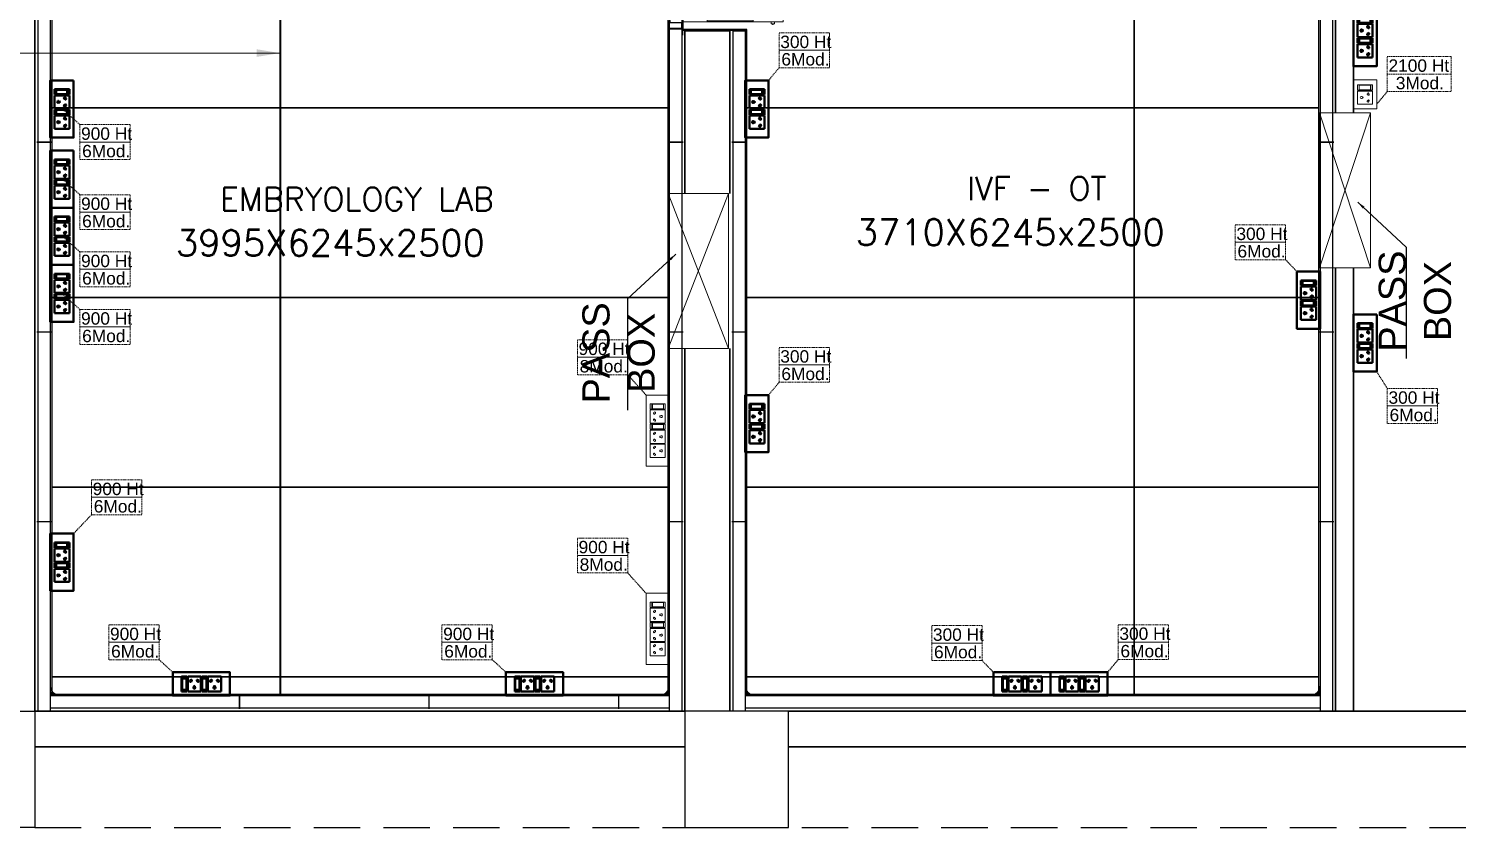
# Model space of a CAD drawing. Extents: x 3550807 to 4078732, y -628171 to -515859.
# Drawn here: x 3662937 to 3672158, y -539154 to -534004 of the extents above; entities that cross this region are included whole.
import ezdxf
from ezdxf.enums import TextEntityAlignment as Align

# ---------------------------------------------------------------- set-up
doc = ezdxf.new("R2010")
doc.units = 0
doc.header["$LTSCALE"] = 6
doc.header["$MEASUREMENT"] = 0
for name, pattern in [('1', [0]), ('DASHED2', [0.375, 0.25, -0.125]), ('HIDDEN', [0.375, 0.25, -0.125])]:
    doc.linetypes.add(name, pattern=pattern)
doc.layers.get('0').update_dxf_attribs({"linetype": 'CONTINUOUS'})
for name, color, linetype, lineweight in [('0 Room description', 6, 'CONTINUOUS', 5), ('0 Room Dimensions', 7, 'CONTINUOUS', 0), ('Ahlada 50mm Ceiling Panels', 191, 'CONTINUOUS', 0), ('Ahlada Coving', 3, 'CONTINUOUS', 0), ('C-Section', 3, 'CONTINUOUS', 9), ('Double Leaf Door', 4, 'CONTINUOUS', 18), ('ELE. 2N0S OF 6-16 UPS SOCKETS', 191, 'CONTINUOUS', 15), ('Partition-80WP', 7, 'CONTINUOUS', 5), ('WALL', 10, 'CONTINUOUS', 35), ('WIN', 151, 'CONTINUOUS', 9)]:
    doc.layers.add(name, color=color, linetype=linetype, lineweight=lineweight)
for name, color, linetype in [('80 mm Wall', 5, 'CONTINUOUS'), ('Chajja', 7, 'CONTINUOUS'), ('COL', 5, 'CONTINUOUS'), ('DIM', 7, 'CONTINUOUS'), ('ELE-8M 6-16A UPS SOCKET', 223, 'CONTINUOUS'), ('TEXT', 5, 'CONTINUOUS')]:
    doc.layers.add(name, color=color, linetype=linetype)
doc.layers.add('CFT_LOOPING', color=7, linetype='1', lineweight=0, true_color=0xd6d600)
doc.layers.add('ELE-6A AC SOCKET', color=7, linetype='CONTINUOUS', true_color=0x00ceb6)
doc.styles.add('ARIAL', font='arial.ttf')
doc.styles.add('ROMANS', font='romans.shx')
doc.styles.add('SIMPLEX', font='SIMPLEX')
doc.styles.get("Standard").update_dxf_attribs({"font": 'SIMPLEX'})
doc.dimstyles.new('AEPL1', dxfattribs={"dimtxt": 100, "dimasz": 25, "dimexe": 1.25, "dimexo": 50, "dimtad": 0, "dimdec": 0, "dimtxsty": 'ROMANS', "dimcen": 2.5, "dimclrd": 250, "dimclre": 250, "dimadec": 0, "dimazin": 0, "dimtfac": 1, "dimtdec": 0, "dimtmove": 0, "dimatfit": 3, "dimfxl": 0, "dimlwd": 0, "dimlwe": 0, "dimarcsym": 0})
doc.dimstyles.new('TEXT', dxfattribs={"dimscale": 0, "dimtxt": 500, "dimasz": 100, "dimexe": 75, "dimexo": 100, "dimgap": 50, "dimtad": 0, "dimdec": 0, "dimzin": 0, "dimdsep": 46, "dimtxsty": 'ARIAL', "dimblk": 'OBLIQUE', "dimcen": 0.09, "dimdle": 100, "dimclrd": 256, "dimclre": 256, "dimclrt": 6, "dimadec": 0, "dimazin": 0, "dimtfac": 1, "dimtdec": 0, "dimtofl": 0, "dimtmove": 2, "dimatfit": 3, "dimfxl": 0, "dimfrac": 2, "dimtolj": 1, "dimtzin": 0, "dimarcsym": 0})

# ---------------------------------------------------------------- blocks, each defined once
blk = doc.blocks.new('_Oblique')
at = {"color": 0, "linetype": 'ByBlock', "lineweight": -2}
blk.add_line((-0.5, -0.5), (0.5, 0.5), dxfattribs=at)
blk = doc.blocks.new('1500x80')
at = {"layer": 'Double Leaf Door'}
for points in [[(99336.2, -25417.9), (99341.1, -25417.9), (99341.1, -25121.4), (99336.2, -25121.4)], [(99379.8, -25121.4), (99374.8, -25121.4), (99374.8, -25417.9), (99379.8, -25417.9)], [(100704.2, -25121.4), (100709.2, -25121.4), (100709.2, -25417.9), (100704.2, -25417.9)], [(100747.8, -25417.9), (100742.9, -25417.9), (100742.9, -25121.4), (100747.8, -25121.4)]]:
    blk.add_hatch(color=6, dxfattribs=at).paths.add_polyline_path(points)
at = {"layer": 'Double Leaf Door', "color": 8}
for p, q in [((99321.8, -24985.1), (99321.8, -25003.1)), ((99336.2, -24983.1), (99323.7, -24983.1)), ((99336.2, -25581.8), (99336.2, -24927.6)), ((99336.2, -24927.6), (99379.8, -24927.6)), ((99336.2, -24983.1), (99336.2, -25005)), ((99358, -25121.4), (99358, -24927.6)), ((99379.8, -24927.6), (99379.8, -25581.8)), ((100747.8, -24927.6), (100704.2, -24927.6)), ((100704.2, -24927.6), (100704.2, -25581.8)), ((100726, -25121.4), (100726, -24927.6)), ((100747.8, -25581.8), (100747.8, -24927.6)), ((100747.8, -24983.1), (100760.3, -24983.1)), ((100747.8, -24983.1), (100747.8, -25005)), ((100762.2, -24985.1), (100762.2, -25003.1)), ((99323.7, -25005), (99336.2, -25005)), ((100760.3, -25005), (100747.8, -25005)), ((99358, -25581.8), (99358, -25417.9)), ((100726, -25581.8), (100726, -25417.9)), ((99292, -25581.8), (99292, -25661.8)), ((99332.2, -25581.8), (99292, -25581.8)), ((99294, -25583.8), (99294, -25659.8)), ((99330.2, -25583.8), (99294, -25583.8)), ((99330.2, -25658.9), (99330.2, -25583.8)), ((99332.2, -25656.9), (99332.2, -25581.8)), ((99379.8, -25581.8), (99336.2, -25581.8)), ((100704.2, -25581.8), (100747.8, -25581.8)), ((100751.8, -25656.9), (100751.8, -25581.8)), ((100751.8, -25581.8), (100792, -25581.8)), ((100753.8, -25658.9), (100753.8, -25583.8)), ((100753.8, -25583.8), (100790, -25583.8)), ((100790, -25583.8), (100790, -25659.8)), ((100792, -25581.8), (100792, -25661.8)), ((99292, -25661.8), (99332.2, -25661.8)), ((99294, -25659.8), (99332.2, -25659.8)), ((99342.1, -25658.9), (99330.2, -25658.9)), ((99344.1, -25656.9), (99332.2, -25656.9)), ((99332.2, -25659.8), (99342.1, -25659.8)), ((99332.2, -25661.8), (99344.1, -25661.8)), ((99342.1, -25659.8), (99342.1, -25658.9)), ((99344.1, -25661.8), (99344.1, -25656.9)), ((100739.9, -25661.8), (100739.9, -25656.9)), ((100739.9, -25656.9), (100751.8, -25656.9)), ((100751.8, -25661.8), (100739.9, -25661.8)), ((100741.9, -25659.8), (100741.9, -25658.9)), ((100741.9, -25658.9), (100753.8, -25658.9)), ((100751.8, -25659.8), (100741.9, -25659.8)), ((100790, -25659.8), (100751.8, -25659.8)), ((100792, -25661.8), (100751.8, -25661.8))]:
    blk.add_line(p, q, dxfattribs=at)
at = {"layer": 'Double Leaf Door', "color": 6}
for p, q in [((99379.8, -25121.4), (99336.2, -25121.4)), ((99336.2, -25121.4), (99336.2, -25417.9)), ((99341.1, -25417.9), (99341.1, -25121.4)), ((99374.8, -25417.9), (99374.8, -25121.4)), ((99379.8, -25417.9), (99379.8, -25121.4)), ((100704.2, -25417.9), (100704.2, -25121.4)), ((100704.2, -25121.4), (100747.8, -25121.4)), ((100709.2, -25417.9), (100709.2, -25121.4)), ((100742.9, -25417.9), (100742.9, -25121.4)), ((100747.8, -25121.4), (100747.8, -25417.9)), ((99336.2, -25417.9), (99379.8, -25417.9)), ((100747.8, -25417.9), (100704.2, -25417.9))]:
    blk.add_line(p, q, dxfattribs=at)
at = {"layer": 'Double Leaf Door', "color": 6, "ltscale": 100}
for p, q in [((99374.8, -25121.4), (99374.8, -25417.9)), ((100709.2, -25121.4), (100709.2, -25417.9))]:
    blk.add_line(p, q, dxfattribs=at)
at = {"layer": 'Double Leaf Door', "color": 6}
for points in [[(99336.2, -25121.4), (99336.2, -25417.9), (99341.1, -25417.9), (99341.1, -25121.4), (99336.2, -25121.4)], [(99379.8, -25121.4), (99379.8, -25417.9), (99374.8, -25417.9), (99374.8, -25121.4), (99379.8, -25121.4)], [(100704.2, -25121.4), (100704.2, -25417.9), (100709.2, -25417.9), (100709.2, -25121.4), (100704.2, -25121.4)], [(100747.8, -25121.4), (100747.8, -25417.9), (100742.9, -25417.9), (100742.9, -25121.4), (100747.8, -25121.4)]]:
    blk.add_lwpolyline(points, dxfattribs=at)
at = {"layer": 'Double Leaf Door', "ltscale": 5000}
for points in [[(99336.2, -25121.4), (99336.2, -25417.9), (99341.1, -25417.9), (99341.1, -25121.4), (99336.2, -25121.4)], [(100747.8, -25121.4), (100747.8, -25417.9), (100742.9, -25417.9), (100742.9, -25121.4), (100747.8, -25121.4)]]:
    blk.add_lwpolyline(points, dxfattribs=at)
at = {"layer": 'Double Leaf Door', "color": 8}
for centre, radius, start, end in [((99323.7, -24985.1), 1.98, 90, 180), ((99175.8, -25796.3), 892.3, 13.90597, 76.78637), ((100908.2, -25796.3), 892.3, 103.21363, 166.09403), ((100760.3, -24985.1), 1.98, 0, 90), ((99321.8, -24994.1), 3.72, 90, 270), ((99323.7, -25003.1), 1.98, 180, 270), ((100760.3, -25003.1), 1.98, 270, 0), ((100762.2, -24994.1), 3.72, 270, 90)]:
    blk.add_arc(centre, radius, start, end, dxfattribs=at)
blk = doc.blocks.new('A010004 Mezz.F. Layout Plan$0$b & c')
at = {"layer": 'Ahlada Coving', "color": 3}
for p, q in [((-4.1, 40.9), (-5.7, 42.5)), ((-2.7, 7.8), (-3.7, 7.8)), ((-3.7, 7.8), (-2.7, 6)), ((4.9, 15.3), (-2.7, 7.8)), ((-2.7, 6), (5.7, 14.4)), ((8.7, 11.4), (0.3, 3)), ((0.3, 3), (2.1, 2)), ((2.1, 3), (9.7, 10.6)), ((2.1, 2), (2.1, 3)), ((36.9, 0), (35.3, 1.6))]:
    blk.add_line(p, q, dxfattribs=at)
blk.add_lwpolyline([(-5.7, 30.7), (-5.7, 5.7), (0, 0), (25, 0), (22.8, 1.5), (13.2, 1.5), (3.6, 4.5), (3.6, 1.5), (0.6, 1.5), (-4.2, 6.3), (-4.2, 9.3), (-1.2, 9.3), (-4.2, 18.9), (-4.2, 28.4), (-5.7, 30.7)], dxfattribs=at)
for radius, start, end in [(44, 181.95475, 220.59761), (42.5, 184.1661, 265.90598), (44, 222.22858, 227.77458), (44, 229.40556, 268.11195)]:
    blk.add_arc((38.3, 44), radius, start, end, dxfattribs=at)
blk = doc.blocks.new('C SECTION')
at = {"layer": 'C-Section'}
for p, q in [((3564373.2, -608564.1), (3564778.2, -608564.1)), ((3564373.2, -608564.1), (3564373.2, -608595.1)), ((3564374.2, -608565.1), (3564777.2, -608565.1)), ((3564374.2, -608565.1), (3564374.2, -608595.1)), ((3564777.2, -608565.1), (3564777.2, -608595.1)), ((3564778.2, -608564.1), (3564778.2, -608595.1)), ((3564373.2, -608595.1), (3564374.2, -608595.1)), ((3564777.2, -608595.1), (3564778.2, -608595.1))]:
    blk.add_line(p, q, dxfattribs=at)
blk = doc.blocks.new('6MODULE-UPS')
at = {"layer": 'ELE. 2N0S OF 6-16 UPS SOCKETS', "color": 223, "lineweight": 50}
for p, q in [((-5.7, 91.9), (-5.7, 19.7)), ((-5.7, 91.9), (-5.7, 19.7)), ((19.4, 91.9), (-5.7, 91.9)), ((-5.7, 91.9), (19.4, 91.9)), ((-3.6, 84), (-3.6, 27.6)), ((17.3, 84), (-3.6, 84)), ((17.3, 27.6), (17.3, 84)), ((19.4, 19.7), (19.4, 91.9)), ((23.6, 91.9), (86.9, 91.9)), ((23.6, 19.7), (23.6, 91.9)), ((86.9, 91.9), (86.9, 19.7)), ((91.1, 91.9), (91.1, 19.7)), ((91.1, 91.9), (91.1, 19.7)), ((116.2, 91.9), (91.1, 91.9)), ((91.1, 91.9), (116.2, 91.9)), ((93.2, 84), (93.2, 27.6)), ((114.1, 84), (93.2, 84)), ((114.1, 27.6), (114.1, 84)), ((116.2, 19.7), (116.2, 91.9)), ((120.4, 19.7), (120.4, 91.9)), ((120.4, 91.9), (183.6, 91.9)), ((183.6, 91.9), (183.6, 19.7)), ((-5.7, 19.7), (19.4, 19.7)), ((-3.6, 30.1), (17.3, 30.1)), ((-3.6, 27.6), (17.3, 27.6)), ((86.9, 19.7), (23.6, 19.7)), ((91.1, 19.7), (116.2, 19.7)), ((93.2, 30.1), (114.1, 30.1)), ((93.2, 27.6), (114.1, 27.6)), ((183.6, 19.7), (120.4, 19.7))]:
    blk.add_line(p, q, dxfattribs=at)
blk.add_lwpolyline([(-48.1, 0), (226, 0), (226, 111.6), (-48.1, 111.6)], close=True, dxfattribs=at)
for centre, radius, start, end in [((55.3, 73.6), 4.92, 307.15837, 232.84163), ((55.3, 68.7), 3.14, 161.40312, 18.59688), ((152, 73.6), 4.92, 307.15837, 232.84163), ((152, 68.7), 3.14, 161.40312, 18.59688), ((37.2, 41.7), 4.24, 5.26891, 272.51003), ((40.6, 38.8), 3.42, 202.68381, 75.09514), ((69.9, 38.8), 3.42, 104.90486, 337.31619), ((73.3, 41.7), 4.24, 267.48997, 174.73109), ((134, 41.7), 4.24, 5.26891, 272.51003), ((137.3, 38.8), 3.42, 202.68381, 75.09514), ((166.7, 38.8), 3.42, 104.90486, 337.31619), ((170, 41.7), 4.24, 267.48997, 174.73109)]:
    blk.add_arc(centre, radius, start, end, dxfattribs=at)
blk = doc.blocks.new('5Y3AQY')
at = {"layer": 'ELE. 2N0S OF 6-16 UPS SOCKETS', "color": 72, "lineweight": 50}
for p, q in [((-311.5, -26.5), (-277.7, -26.5)), ((-311.5, -123.5), (-311.5, -26.5)), ((-311.5, -123.5), (-311.5, -26.5)), ((-308.7, -37), (-280.5, -37)), ((-308.7, -113), (-308.7, -37)), ((-308.7, -40.4), (-280.5, -40.4)), ((-280.5, -37), (-280.5, -113)), ((-277.7, -26.5), (-277.7, -123.5)), ((-272.1, -26.5), (-272.1, -123.5)), ((-187.1, -26.5), (-272.1, -26.5)), ((-187.1, -123.5), (-187.1, -26.5)), ((-181.4, -26.5), (-147.6, -26.5)), ((-181.4, -123.5), (-181.4, -26.5)), ((-181.4, -123.5), (-181.4, -26.5)), ((-178.6, -37), (-150.4, -37)), ((-178.6, -113), (-178.6, -37)), ((-178.6, -40.4), (-150.4, -40.4)), ((-150.4, -37), (-150.4, -113)), ((-147.6, -26.5), (-147.6, -123.5)), ((-57, -26.5), (-142, -26.5)), ((-142, -26.5), (-142, -123.5)), ((-57, -123.5), (-57, -26.5)), ((-311.5, -123.5), (-277.7, -123.5)), ((-277.7, -123.5), (-311.5, -123.5)), ((-280.5, -113), (-308.7, -113)), ((-272.1, -123.5), (-187.1, -123.5)), ((-181.4, -123.5), (-147.6, -123.5)), ((-147.6, -123.5), (-181.4, -123.5)), ((-150.4, -113), (-178.6, -113)), ((-142, -123.5), (-57, -123.5))]:
    blk.add_line(p, q, dxfattribs=at)
blk.add_lwpolyline([(-368.5, 0), (0, 0), (0, -150), (-368.5, -150)], close=True, dxfattribs=at)
for centre, radius, start, end in [((-253.8, -56.1), 5.7, 87.48997, 354.73109), ((-249.3, -52.1), 4.6, 284.90486, 157.31619), ((-229.6, -92.3), 4.22, 341.40312, 198.59688), ((-209.8, -52.1), 4.6, 22.68381, 255.09514), ((-205.3, -56.1), 5.7, 185.26891, 92.51003), ((-123.7, -56.1), 5.7, 87.48997, 354.73109), ((-119.2, -52.1), 4.6, 284.90486, 157.31619), ((-99.5, -92.3), 4.22, 341.40312, 198.59688), ((-79.7, -52.1), 4.6, 22.68381, 255.09514), ((-75.2, -56.1), 5.7, 185.26891, 92.51003), ((-229.6, -99), 6.62, 127.15837, 52.84163), ((-99.5, -99), 6.62, 127.15837, 52.84163)]:
    blk.add_arc(centre, radius, start, end, dxfattribs=at)
blk = doc.blocks.new('543E')
at = {"layer": 'ELE. 2N0S OF 6-16 UPS SOCKETS', "color": 72, "linetype": 'ByBlock'}
for p, q in [((-123.5, -57), (-123.5, -90.8)), ((-26.5, -57), (-123.5, -57)), ((-26.5, -57), (-123.5, -57)), ((-123.5, -90.8), (-26.5, -90.8)), ((-113, -59.8), (-113, -88)), ((-37, -59.8), (-113, -59.8)), ((-113, -88), (-37, -88)), ((-109.6, -59.8), (-109.6, -88)), ((-37, -88), (-37, -59.8)), ((-26.5, -57), (-26.5, -90.8)), ((-26.5, -90.8), (-26.5, -57)), ((-123.5, -96.4), (-26.5, -96.4)), ((-123.5, -181.4), (-123.5, -96.4)), ((-26.5, -181.4), (-123.5, -181.4)), ((-26.5, -96.4), (-26.5, -181.4)), ((-123.5, -187.1), (-123.5, -220.9)), ((-26.5, -187.1), (-123.5, -187.1)), ((-26.5, -187.1), (-123.5, -187.1)), ((-123.5, -220.9), (-26.5, -220.9)), ((-123.5, -311.5), (-123.5, -226.5)), ((-123.5, -226.5), (-26.5, -226.5)), ((-113, -189.9), (-113, -218)), ((-37, -189.9), (-113, -189.9)), ((-113, -218), (-37, -218)), ((-109.6, -189.9), (-109.6, -218)), ((-37, -218), (-37, -189.9)), ((-26.5, -187.1), (-26.5, -220.9)), ((-26.5, -220.9), (-26.5, -187.1)), ((-26.5, -226.5), (-26.5, -311.5)), ((-26.5, -311.5), (-123.5, -311.5)), ((-123.5, -402.2), (-123.5, -317.1)), ((-123.5, -317.1), (-26.5, -317.1)), ((-26.5, -317.1), (-26.5, -402.2)), ((-26.5, -402.2), (-123.5, -402.2))]:
    blk.add_line(p, q, dxfattribs=at)
blk.add_lwpolyline([(-150, 0), (-150, -459.1), (0, -459.1), (0, 0)], close=True, dxfattribs=at)
for centre, radius, start, end in [((-97.9, -119.2), 4.6, 112.68381, 345.09514), ((-97.9, -158.6), 4.6, 14.90486, 247.31619), ((-93.9, -114.7), 5.7, 275.26891, 182.51003), ((-93.9, -163.1), 5.7, 177.48997, 84.73109), ((-57.7, -138.9), 4.22, 71.40312, 288.59688), ((-51, -138.9), 6.62, 217.15837, 142.84163), ((-97.9, -249.3), 4.6, 112.68381, 345.09514), ((-93.9, -244.8), 5.7, 275.26891, 182.51003), ((-57.7, -269), 4.22, 71.40312, 288.59688), ((-51, -269), 6.62, 217.15837, 142.84163), ((-97.9, -288.7), 4.6, 14.90486, 247.31619), ((-97.9, -339.9), 4.6, 112.68381, 345.09514), ((-93.9, -293.2), 5.7, 177.48997, 84.73109), ((-93.9, -335.4), 5.7, 275.26891, 182.51003), ((-57.7, -359.7), 4.22, 71.40312, 288.59688), ((-51, -359.7), 6.62, 217.15837, 142.84163), ((-97.9, -379.4), 4.6, 14.90486, 247.31619), ((-93.9, -383.9), 5.7, 177.48997, 84.73109)]:
    blk.add_arc(centre, radius, start, end, dxfattribs=at)
blk = doc.blocks.new('EQ2WE')
at = {"layer": 'ELE-6A AC SOCKET', "lineweight": 0}
for p, q in [((-99, 170), (-215, 170)), ((-215, 170), (-215, 36)), ((-99, 36), (-99, 170)), ((-91, 36), (-91, 170)), ((-91, 170), (-45, 170)), ((-45, 170), (-91, 170)), ((-87, 51), (-87, 155)), ((-87, 155), (-48, 155)), ((-48, 155), (-48, 51)), ((-45, 170), (-45, 36)), ((-45, 170), (-45, 36)), ((-215, 36), (-99, 36)), ((-45, 36), (-91, 36)), ((-48, 55), (-87, 55)), ((-48, 51), (-87, 51))]:
    blk.add_line(p, q, dxfattribs=at)
blk.add_lwpolyline([(0, 0), (-257, 0), (-257, 206), (0, 206)], close=True, dxfattribs=at)
for centre, radius, start, end in [((-157, 136), 9.08, 307.1584, 232.8416), ((-157, 127), 5.79, 161.4031, 18.5969), ((-190, 77), 7.83, 5.2689, 272.51), ((-184, 72), 6.31, 202.6838, 75.0951), ((-130, 72), 6.31, 104.9049, 337.3162), ((-124, 77), 7.83, 267.49, 174.7311)]:
    blk.add_arc(centre, radius, start, end, dxfattribs=at)
blk = doc.blocks.new('1232')
at = {"layer": '80 mm Wall', "ltscale": 500}
for p, q in [((-27525, 5925.2), (-27525, -519.8)), ((-27445, 5925.2), (-27445, -519.8)), ((-19250, 5925.2), (-19250, -519.8)), ((-19170, 5925.2), (-19170, -519.8)), ((-23450, 3880.2), (-23450, -519.8)), ((-23370, 3880.2), (-23370, -519.8)), ((-23040, 3865.2), (-23040, -519.8)), ((-22960, 3865.2), (-22960, -519.8)), ((-27445, -419.8), (-23450, -419.8)), ((-22960, -419.8), (-19250, -419.8)), ((-27445, -499.8), (-23450, -499.8)), ((-22960, -499.8), (-19250, -499.8))]:
    blk.add_line(p, q, dxfattribs=at)
at = {"layer": '80 mm Wall', "color": 8, "ltscale": 500}
for p, q in [((-23370, 3880.2), (-23450, 3880.2)), ((-23040, 3865.2), (-22960, 3865.2))]:
    blk.add_line(p, q, dxfattribs=at)
at = {"layer": 'Ahlada 50mm Ceiling Panels', "linetype": 'ByBlock', "lineweight": -2}
for p, q in [((-27435, 5815.2), (-27435, -409.8)), ((-25963, 5815.2), (-25963, -409.8)), ((-25960, 5815.2), (-25960, -409.8)), ((-23460, 5815.2), (-23460, -409.8)), ((-20450.5, -409.8), (-20450.5, 5815.2)), ((-20447.5, -409.8), (-20447.5, 5815.2)), ((-19260, 5815.2), (-19260, -409.8)), ((-22950, -409.8), (-22950, 3875.2)), ((-27435, 3372.2), (-23460, 3372.2)), ((-27435, 3369.2), (-23460, 3369.2)), ((-22950, 3372.2), (-19260, 3372.2)), ((-22950, 3369.2), (-19260, 3369.2)), ((-27435, 2149.2), (-23460, 2149.2)), ((-27435, 2146.2), (-23460, 2146.2)), ((-22950, 2149.2), (-19260, 2149.2)), ((-22950, 2146.2), (-19260, 2146.2)), ((-27435, 926.2), (-23460, 926.2)), ((-27435, 923.2), (-23460, 923.2)), ((-22950, 926.2), (-19260, 926.2)), ((-22950, 923.2), (-19260, 923.2)), ((-27435, -296.8), (-23460, -296.8)), ((-27435, -299.8), (-23460, -299.8)), ((-22950, -296.8), (-19260, -296.8)), ((-22950, -299.8), (-19260, -299.8)), ((-27435, -409.8), (-23460, -409.8)), ((-22950, -409.8), (-19260, -409.8))]:
    blk.add_line(p, q, dxfattribs=at)
at = {"layer": 'Ahlada 50mm Ceiling Panels', "color": 8, "linetype": 'ByBlock', "lineweight": -2}
for p, q in [((-23360, 3875.2), (-23360, 5385.2)), ((-22950, 3875.2), (-23360, 3875.2))]:
    blk.add_line(p, q, dxfattribs=at)
at = {"layer": 'Chajja', "color": 8, "linetype": 'HIDDEN', "ltscale": 200}
blk.add_line((-27545, -1269.8), (-5030, -1269.8), dxfattribs=at)
at = {"layer": 'COL', "color": 8}
for points in [[(-28295, -519.8), (-27545, -519.8), (-27545, -1269.8), (-28295, -1269.8)], [(-23350, -1269.8), (-22680, -1269.8), (-22680, -519.8), (-23350, -519.8)]]:
    blk.add_lwpolyline(points, close=True, dxfattribs=at)
at = {"layer": 'Partition-80WP', "color": 8, "ltscale": 0.5}
for p, q in [((-23361, 3880.2), (-23456.3, 3880.2)), ((-23361, 3877.2), (-23456.3, 3877.2))]:
    blk.add_line(p, q, dxfattribs=at)
at = {"layer": 'Partition-80WP', "ltscale": 0.5}
for p, q in [((-27436, 3149.3, -92016.4), (-27531.3, 3149.3, -92016.4)), ((-27436, 3146.3, -92016.4), (-27531.3, 3146.3, -92016.4)), ((-23361, 3149.3, -92016.4), (-23456.3, 3149.3, -92016.4)), ((-23361, 3146.3, -92016.4), (-23456.3, 3146.3, -92016.4)), ((-22951, 3149.3, -92016.4), (-23046.3, 3149.3, -92016.4)), ((-22951, 3146.3, -92016.4), (-23046.3, 3146.3, -92016.4)), ((-19161, 3149.3, -92016.4), (-19256.3, 3149.3, -92016.4)), ((-19161, 3146.3, -92016.4), (-19256.3, 3146.3, -92016.4)), ((-27436, 1926.3, -92016.4), (-27531.3, 1926.3, -92016.4)), ((-27436, 1923.3, -92016.4), (-27531.3, 1923.3, -92016.4)), ((-23361, 1926.3, -92016.4), (-23456.3, 1926.3, -92016.4)), ((-23361, 1923.3, -92016.4), (-23456.3, 1923.3, -92016.4)), ((-22951, 1926.3, -92016.4), (-23046.3, 1926.3, -92016.4)), ((-22951, 1923.3, -92016.4), (-23046.3, 1923.3, -92016.4)), ((-19161, 1926.3, -92016.4), (-19256.3, 1926.3, -92016.4)), ((-19161, 1923.3, -92016.4), (-19256.3, 1923.3, -92016.4)), ((-27436, 703.3, -92016.4), (-27531.3, 703.3, -92016.4)), ((-27436, 700.3, -92016.4), (-27531.3, 700.3, -92016.4)), ((-23361, 703.3, -92016.4), (-23456.3, 703.3, -92016.4)), ((-23361, 700.3, -92016.4), (-23456.3, 700.3, -92016.4)), ((-22951, 703.3, -92016.4), (-23046.3, 703.3, -92016.4)), ((-22951, 700.3, -92016.4), (-23046.3, 700.3, -92016.4)), ((-19161, 703.3, -92016.4), (-19256.3, 703.3, -92016.4)), ((-19161, 700.3, -92016.4), (-19256.3, 700.3, -92016.4)), ((-26225, -409.9, -92016.4), (-26225, -505.2, -92016.4)), ((-26222, -409.9, -92016.4), (-26222, -505.2, -92016.4)), ((-25002, -409.9, -92016.4), (-25002, -505.2, -92016.4)), ((-24999, -409.9, -92016.4), (-24999, -505.2, -92016.4)), ((-23779, -409.9, -92016.4), (-23779, -505.2, -92016.4)), ((-23776, -409.9, -92016.4), (-23776, -505.2, -92016.4))]:
    blk.add_line(p, q, dxfattribs=at)
at = {"layer": 'WALL', "color": 8, "linetype": 'ByBlock'}
for p, q in [((-19150, 5925.2), (-19150, 3337.7)), ((-19035, 5925.2), (-19035, 3337.7)), ((-27545, 5405.2), (-27545, -519.8)), ((-27545, 5405.2), (-27545, -519.8)), ((-23350, 3865.2), (-23350, 2817.7)), ((-23350, 3865.2), (-23060, 3865.2)), ((-23060, 3865.2), (-23060, 2817.7)), ((-19150, 2337.7), (-19150, -519.8)), ((-19035, 2337.7), (-19035, -519.8)), ((-23350, 1817.7), (-23350, -519.8)), ((-23060, 1817.7), (-23060, -519.8)), ((-27545, -519.8), (-23350, -519.8)), ((-22680, -519.8), (-17505, -519.8)), ((-27545, -749.8), (-23350, -749.8)), ((-22680, -749.8), (-17505, -749.8))]:
    blk.add_line(p, q, dxfattribs=at)
at = {"layer": 'WIN', "color": 8, "linetype": 'Continuous'}
for p, q in [((-18924.8, 2337.7), (-19254.8, 3337.7)), ((-19254.8, 2337.7), (-18924.8, 3337.7)), ((-23067.5, 1817.7), (-23457.5, 2817.7)), ((-23457.5, 1817.7), (-23067.5, 2817.7))]:
    blk.add_line(p, q, dxfattribs=at)
at = {"layer": 'WIN', "linetype": 'Continuous'}
for points in [[(-19254.8, 2337.7), (-18924.8, 2337.7), (-18924.8, 3337.7), (-19254.8, 3337.7)], [(-23457.5, 1817.7), (-23067.5, 1817.7), (-23067.5, 2817.7), (-23457.5, 2817.7)]]:
    blk.add_lwpolyline(points, close=True, dxfattribs=at)
at = {"layer": 'Ahlada Coving', "ltscale": 500, "yscale": 1.418185559101401, "zscale": 1.418185559101401}
for p, xscale in [((-27437, -419.8), 1.418185559101401), ((-23458, -419.8), -1.418185559101401), ((-22952, -419.8), 1.418185559101401), ((-19258, -419.8), -1.418185559101401)]:
    blk.add_blockref('A010004 Mezz.F. Layout Plan$0$b & c', p, dxfattribs=dict(at, xscale=xscale))
at = {"layer": 'C-Section', "color": 8}
blk.add_blockref('C SECTION', (-3587736, 612433.4), dxfattribs=at)
at = {"layer": 'Double Leaf Door', "color": 8, "rotation": 270}
blk.add_blockref('1500x80', (2211.8, 104672.2), dxfattribs=at)
at = {"layer": '0 Room description', "color": 8, "style": 'SIMPLEX'}
for s, p in [('IVF - OT', (-21078.7, 2850, -1610551)), ('EMBRYOLOGY LAB', (-25465.6, 2781.1, -1610551))]:
    blk.add_text(s, height=150, dxfattribs=at).set_placement(p, align=Align.MIDDLE)
at = {"layer": '0 Room Dimensions', "color": 8, "lineweight": 0, "style": 'SIMPLEX'}
for s, p in [('3995X6245x2500', (-26634.1, 2414.4, 241159.2)), ('3710X6245x2500', (-22247.3, 2483.3, 241159.2))]:
    blk.add_text(s, height=168, dxfattribs=at).set_placement(p)
at = {"layer": 'DIM', "color": 8, "linetype": 'Continuous', "char_height": 175, "width": 1149.25, "attachment_point": 5, "rotation": 90, "style": 'ARIAL'}
for insert in [(-18637.6, 2123.3), (-23776.4, 1789.5, -101230.8)]:
    blk.add_mtext('PASS BOX', dxfattribs=dict(at, insert=insert))
at = {"layer": 'WIN', "color": 8, "linetype": 'Continuous'}
for points in [[(-19006.3, 2760.3), (-18694.8, 2471.8), (-18694.8, 1754)], [(-23407.6, 2426.5, -101230.8), (-23719.1, 2138, -101230.8), (-23719.1, 1420.2, -101230.8)]]:
    blk.add_leader(points, dimstyle='TEXT', override={"dimscale": 1, "dimtxt": 200, "dimasz": 50, "dimfxl": 0.18}, dxfattribs=at)

msp = doc.modelspace()

# ---------------------------------------------------------------- linework, layer by layer
at = {"layer": 'CFT_LOOPING', "color": 7, "linetype": 'DASHED2', "ltscale": 5}
for p, q in [((3667781, -534256.1), (3667712.4, -534338.1)), ((3671706, -534409.1), (3671637.4, -534491.1)), ((3663268.7, -534622.8), (3663152.4, -534519.3)), ((3663268.7, -535074.8), (3663152.4, -534971.3)), ((3663268.7, -535443.3), (3663152.4, -535339.8)), ((3671049.4, -535493.9), (3671122.4, -535570)), ((3663268.7, -535814.6), (3663152.4, -535711.1)), ((3666804.3, -536235.2), (3666922.4, -536366.3)), ((3667781, -536284.3), (3667712.4, -536366.3)), ((3671706, -536324.3), (3671637.4, -536214.8)), ((3663343.7, -537138.2), (3663227.4, -537259.8)), ((3666804.3, -537513.5), (3666922.4, -537644.7)), ((3663780.2, -538073), (3663868.2, -538153.8)), ((3665930.2, -538073), (3666018.2, -538153.8)), ((3669090.9, -538077.7), (3669163.9, -538153.8)), ((3669969.5, -538071.8), (3669900.9, -538153.8))]:
    msp.add_line(p, q, dxfattribs=at)
for points in [[(3667781, -534031.1), (3668105.8, -534031.1), (3668105.8, -534143.6), (3667781, -534143.6)], [(3667781, -534143.6), (3668105.8, -534143.6), (3668105.8, -534256.1), (3667781, -534256.1)], [(3671706, -534184.1), (3672118.6, -534184.1), (3672118.6, -534296.6), (3671706, -534296.6)], [(3671706, -534296.6), (3672118.6, -534296.6), (3672118.6, -534409.1), (3671706, -534409.1)], [(3663268.7, -534622.8), (3663593.5, -534622.8), (3663593.5, -534735.3), (3663268.7, -534735.3)], [(3663268.7, -534735.3), (3663593.5, -534735.3), (3663593.5, -534847.8), (3663268.7, -534847.8)], [(3663268.7, -535074.8), (3663593.5, -535074.8), (3663593.5, -535187.3), (3663268.7, -535187.3)], [(3663268.7, -535187.3), (3663593.5, -535187.3), (3663593.5, -535299.8), (3663268.7, -535299.8)], [(3670724.5, -535268.9), (3671049.4, -535268.9), (3671049.4, -535381.4), (3670724.5, -535381.4)], [(3663268.7, -535443.3), (3663593.5, -535443.3), (3663593.5, -535555.8), (3663268.7, -535555.8)], [(3670724.5, -535381.4), (3671049.4, -535381.4), (3671049.4, -535493.9), (3670724.5, -535493.9)], [(3663268.7, -535555.8), (3663593.5, -535555.8), (3663593.5, -535668.3), (3663268.7, -535668.3)], [(3663268.7, -535814.6), (3663593.5, -535814.6), (3663593.5, -535927.1), (3663268.7, -535927.1)], [(3663268.7, -535927.1), (3663593.5, -535927.1), (3663593.5, -536039.6), (3663268.7, -536039.6)], [(3667781, -536059.3), (3668105.8, -536059.3), (3668105.8, -536171.8), (3667781, -536171.8)], [(3667781, -536171.8), (3668105.8, -536171.8), (3668105.8, -536284.3), (3667781, -536284.3)], [(3671706, -536324.3), (3672030.8, -536324.3), (3672030.8, -536436.8), (3671706, -536436.8)], [(3671706, -536436.8), (3672030.8, -536436.8), (3672030.8, -536549.3), (3671706, -536549.3)], [(3663343.7, -536913.2), (3663668.5, -536913.2), (3663668.5, -537025.7), (3663343.7, -537025.7)], [(3663343.7, -537025.7), (3663668.5, -537025.7), (3663668.5, -537138.2), (3663343.7, -537138.2)], [(3666479.4, -537288.5), (3666804.3, -537288.5), (3666804.3, -537401), (3666479.4, -537401)], [(3666479.4, -537401), (3666804.3, -537401), (3666804.3, -537513.5), (3666479.4, -537513.5)], [(3663455.4, -537848), (3663780.2, -537848), (3663780.2, -537960.5), (3663455.4, -537960.5)], [(3665605.4, -537848), (3665930.2, -537848), (3665930.2, -537960.5), (3665605.4, -537960.5)], [(3668766.1, -537852.7), (3669090.9, -537852.7), (3669090.9, -537965.2), (3668766.1, -537965.2)], [(3669969.5, -537846.8), (3670294.3, -537846.8), (3670294.3, -537959.3), (3669969.5, -537959.3)], [(3663455.4, -537960.5), (3663780.2, -537960.5), (3663780.2, -538073), (3663455.4, -538073)], [(3665605.4, -537960.5), (3665930.2, -537960.5), (3665930.2, -538073), (3665605.4, -538073)], [(3668766.1, -537965.2), (3669090.9, -537965.2), (3669090.9, -538077.7), (3668766.1, -538077.7)], [(3669969.5, -537959.3), (3670294.3, -537959.3), (3670294.3, -538071.8), (3669969.5, -538071.8)]]:
    msp.add_lwpolyline(points, close=True, dxfattribs=at)
at = {"layer": 'CFT_LOOPING', "color": 7, "linetype": 'DASHED2', "ltscale": 5, "elevation": 0}
for points in [[(3666479.4, -536010.2), (3666804.3, -536010.2), (3666804.3, -536122.7), (3666479.4, -536122.7)], [(3666479.4, -536122.7), (3666804.3, -536122.7), (3666804.3, -536235.2), (3666479.4, -536235.2)]]:
    msp.add_lwpolyline(points, close=True, dxfattribs=at)

# ---------------------------------------------------------------- block references
at = {"linetype": 'ByBlock'}
msp.add_blockref('1232', (3690522.4, -537884), dxfattribs=at)
at = {"layer": 'ELE-6A AC SOCKET', "color": 254, "linetype": 'ByBlock', "true_color": 0xdebad0, "xscale": 0.7286145446852714, "yscale": 0.7286145446852714, "zscale": 0.7286145446852714, "rotation": 90}
msp.add_blockref('EQ2WE', (3671637.4, -534334.1), dxfattribs=at)
at = {"layer": 'ELE-8M 6-16A UPS SOCKET', "color": 254, "linetype": 'ByBlock', "true_color": 0xdebad0}
for p in [(3667072.4, -536366.3), (3667072.4, -537644.7)]:
    msp.add_blockref('543E', p, dxfattribs=at)
at = {"layer": 'ELE. 2N0S OF 6-16 UPS SOCKETS', "xscale": -1.344445831101533, "yscale": 1.344445831101533, "zscale": 1.344445831101533}
for p, rotation in [((3671637.4, -533942.3), 89.99999999999935), ((3667712.4, -534402.7), 89.99999999999935), ((3671272.4, -535634.6), 89.99999999999935), ((3671637.4, -535910.9), 89.99999999999935), ((3667712.4, -536430.9), 89.99999999999935), ((3669228.6, -538153.8), 180), ((3669597, -538153.8), 180)]:
    msp.add_blockref('6MODULE-UPS', p, dxfattribs=dict(at, rotation=rotation))
at = {"layer": 'ELE. 2N0S OF 6-16 UPS SOCKETS', "color": 3, "linetype": 'ByBlock', "rotation": 270}
for p in [(3663227.4, -534706.3), (3663227.4, -535158.4), (3663227.4, -535526.8), (3663227.4, -535895.3), (3663227.4, -537628.3)]:
    msp.add_blockref('5Y3AQY', p, dxfattribs=at)
at = {"layer": 'ELE. 2N0S OF 6-16 UPS SOCKETS', "color": 3, "linetype": 'ByBlock'}
for p in [(3664236.6, -538153.8), (3666386.6, -538153.8)]:
    msp.add_blockref('5Y3AQY', p, dxfattribs=at)

# ---------------------------------------------------------------- texts
at = {"layer": 'TEXT', "color": 7, "char_height": 80, "attachment_point": 1}
for s, insert, width in [('\\A1;{\\fArial|b0|i0|c0|p34;300 Ht\\P}', (3667788.5, -534049.2), 8957.987), ('\\A1;{\\fArial|b0|i0|c0|p34;6Mod.\\P}', (3667795.5, -534161.7), 352.575), ('\\A1;{\\fArial|b0|i0|c0|p34;2100 Ht}', (3671713.5, -534202.2), 8957.987), ('\\A1;{\\fArial|b0|i0|c0|p34;3Mod.}', (3671760.6, -534314.7), 352.575), ('\\A1;{\\fArial|b0|i0|c0|p34;900 Ht\\P}', (3663276.1, -534640.9), 8957.987), ('\\A1;{\\fArial|b0|i0|c0|p34;6Mod.\\P}', (3663283.1, -534753.4), 352.575), ('\\A1;{\\fArial|b0|i0|c0|p34;900 Ht\\P}', (3663276.1, -535092.9), 8957.987), ('\\A1;{\\fArial|b0|i0|c0|p34;6Mod.\\P}', (3663283.1, -535205.4), 352.575), ('\\A1;{\\fArial|b0|i0|c0|p34;300 Ht\\P}', (3670732, -535287), 8957.987), ('\\A1;{\\fArial|b0|i0|c0|p34;900 Ht\\P}', (3663276.1, -535461.4), 8957.987), ('\\A1;{\\fArial|b0|i0|c0|p34;6Mod.\\P}', (3670739, -535399.5), 352.575), ('\\A1;{\\fArial|b0|i0|c0|p34;6Mod.\\P}', (3663283.1, -535573.9), 352.575), ('\\A1;{\\fArial|b0|i0|c0|p34;900 Ht\\P}', (3663276.1, -535832.7), 8957.987), ('\\A1;{\\fArial|b0|i0|c0|p34;6Mod.\\P}', (3663283.1, -535945.2), 352.575), ('\\A1;{\\fArial|b0|i0|c0|p34;900 Ht\\P}', (3666486.9, -536028.2), 8957.987), ('\\A1;{\\fArial|b0|i0|c0|p34;300 Ht\\P}', (3667788.5, -536077.4), 8957.987), ('\\A1;{\\fArial|b0|i0|c0|p34;8Mod.\\P}', (3666493.9, -536140.7), 352.575), ('\\A1;{\\fArial|b0|i0|c0|p34;6Mod.\\P}', (3667795.5, -536189.9), 352.575), ('\\A1;{\\fArial|b0|i0|c0|p34;300 Ht\\P}', (3671713.5, -536342.4), 8957.987), ('\\A1;{\\fArial|b0|i0|c0|p34;6Mod.\\P}', (3671720.5, -536454.9), 352.575), ('\\A1;{\\fArial|b0|i0|c0|p34;900 Ht\\P}', (3663351.1, -536931.3), 8957.987), ('\\A1;{\\fArial|b0|i0|c0|p34;6Mod.\\P}', (3663358.1, -537043.8), 352.575), ('\\A1;{\\fArial|b0|i0|c0|p34;900 Ht\\P}', (3666486.9, -537306.6), 8957.987), ('\\A1;{\\fArial|b0|i0|c0|p34;8Mod.\\P}', (3666493.9, -537419.1), 352.575), ('\\A1;{\\fArial|b0|i0|c0|p34;900 Ht\\P}', (3663462.9, -537866.1), 8957.987), ('\\A1;{\\fArial|b0|i0|c0|p34;900 Ht\\P}', (3665612.9, -537866.1), 8957.987), ('\\A1;{\\fArial|b0|i0|c0|p34;300 Ht\\P}', (3668773.5, -537870.8), 8957.987), ('\\A1;{\\fArial|b0|i0|c0|p34;300 Ht\\P}', (3669976.9, -537864.9), 8957.987), ('\\A1;{\\fArial|b0|i0|c0|p34;6Mod.\\P}', (3663469.9, -537978.6), 352.575), ('\\A1;{\\fArial|b0|i0|c0|p34;6Mod.\\P}', (3665619.9, -537978.6), 352.575), ('\\A1;{\\fArial|b0|i0|c0|p34;6Mod.\\P}', (3668780.5, -537983.3), 352.575), ('\\A1;{\\fArial|b0|i0|c0|p34;6Mod.\\P}', (3669983.9, -537977.4), 352.575)]:
    msp.add_mtext(s, dxfattribs=dict(at, insert=insert, width=width))

# ---------------------------------------------------------------- leaders
at = {"linetype": 'ByBlock'}
msp.add_leader([(3664559.4, -534161.6), (3662247.4, -534161.6)], dimstyle='AEPL1', override={"dimasz": 150, "dimgap": 0.625, "dimtad": 0, "dimclrd": 7}, dxfattribs=at)

doc.saveas('drawing.dxf')
